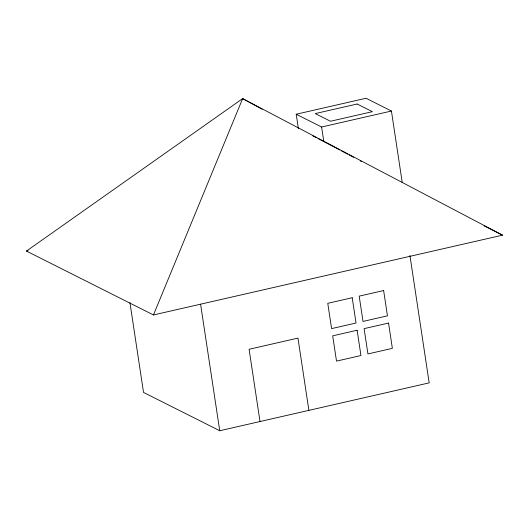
<?xml version="1.0" encoding="UTF-8"?>
<svg xmlns="http://www.w3.org/2000/svg" width="529" height="529" viewBox="0 0 529 529"><rect width="100%" height="100%" fill="white"/><g stroke="black" fill="none" stroke-linecap="round" stroke-linejoin="round"><path stroke-width="0.79" d="M153.456 314.953L242.646 98.599L502.55 235.16L153.456 314.953L26.45 251.077L242.646 98.599L262.146 109.265M298.389 128.673L296.207 114.224L366.022 98.262L391.427 111.037L402.232 182.485M296.207 114.224L321.606 127L391.427 111.037M26.45 251.077L28.057 250.706M129.942 302.595L143.524 392.412L219.733 430.738L429.184 382.864L409.922 255.487M312.904 135.973L316.534 137.798M317.982 138.525L339.797 149.972M484.088 225.876L502.55 235.16M341.251 150.745L347.798 154.237M349.252 155.01L353.617 157.338M360.163 160.823L361.618 161.596M321.606 127L323.794 141.448M308.89 410.359L297.966 338.097L249.093 349.272L260.017 421.527M200.59 304.182L219.733 430.738M357.141 104.008L315.251 113.583L330.486 121.247L372.383 111.672L357.141 104.008M352.208 297.728L327.768 303.315L331.597 328.608L356.03 323.021L352.208 297.728M383.624 290.547L359.191 296.134L363.013 321.427L387.453 315.839L383.624 290.547M357.128 330.248L332.688 335.829L336.51 361.122L360.95 355.534L357.128 330.248M388.544 323.067L364.104 328.648L367.933 353.941L392.366 348.353L388.544 323.067"/></g></svg>
